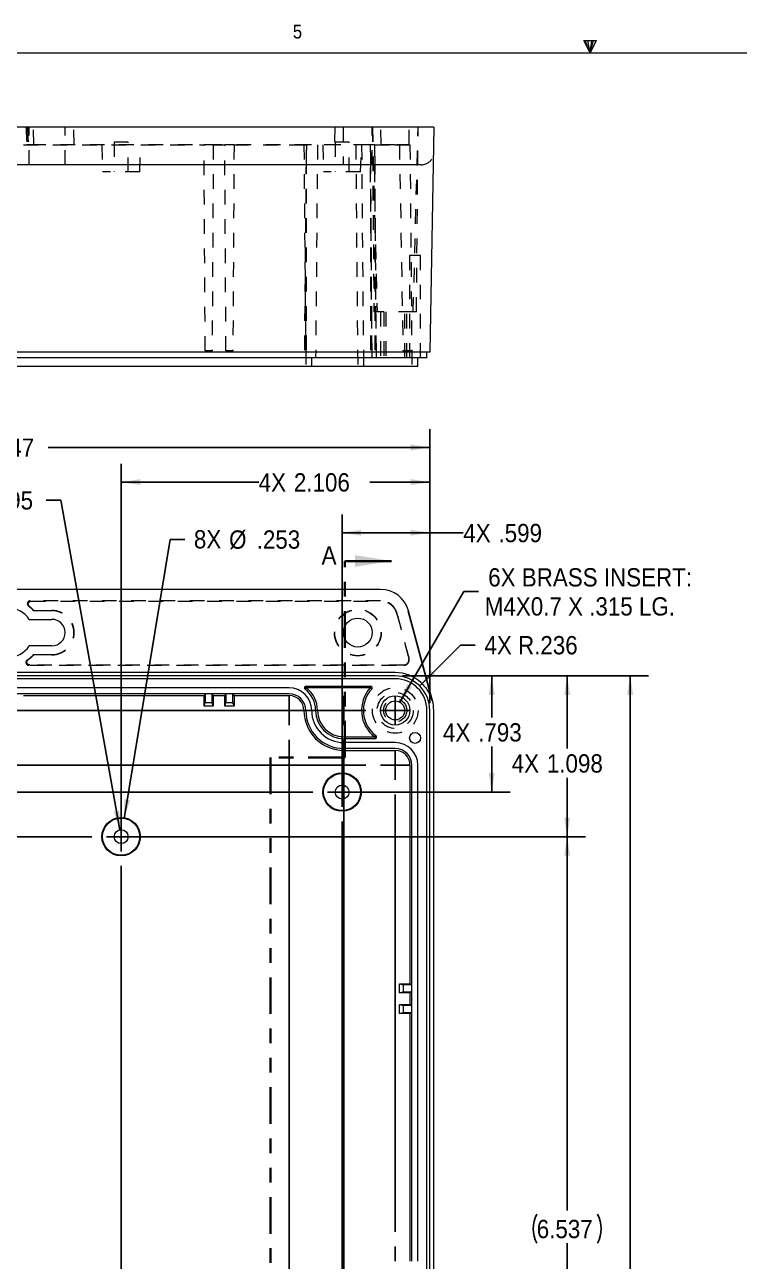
# Model space of a CAD drawing. Header units: inches. Extents: x 0.3 to 33.9, y 0.2 to 21.7.
# Drawn here: x 13.16 to 18.03, y 13.21 to 21.66 of the extents above; entities that cross this region are included whole.
import ezdxf

# ---------------------------------------------------------------- set-up
doc = ezdxf.new("R2010")
doc.units = ezdxf.units.IN
doc.header["$MEASUREMENT"] = 0
for name, pattern in [('SLD-Dashed', [0.075, 0.05, -0.025]), ('SLD-Phantom', [0.5, 0.25, -0.05, 0.05, -0.05, 0.05, -0.05]), ('SLD-Solid', [0])]:
    doc.linetypes.add(name, pattern=pattern)
doc.layers.add('SLD-0', color=7, linetype='SLD-Solid')
doc.styles.add('SLDTEXTSTYLE1', font='GOTHIC.TTF', dxfattribs={"width": 0.913})
doc.dimstyles.new('SLDDIMSTYLE1', dxfattribs={"dimtxt": 0.125, "dimasz": 0.13, "dimexe": 0, "dimexo": 0.0625, "dimgap": 0.03125, "dimtad": 0, "dimtih": 1, "dimtoh": 1, "dimdec": 3, "dimrnd": 1e-09, "dimzin": 12, "dimdsep": 46, "dimtxsty": 'SLDTEXTSTYLE1', "dimsah": 1, "dimcen": 0.09, "dimadec": 0, "dimazin": 3, "dimtfac": 1, "dimtdec": 3, "dimtofl": 0, "dimtmove": 0, "dimatfit": 3, "dimfxl": 0, "dimfrac": 2, "dimtolj": 1, "dimtzin": 12, "dimarcsym": 0})
doc.dimstyles.new('SLDDIMSTYLE2', dxfattribs={"dimtxt": 0.125, "dimasz": 0.13, "dimexe": 0, "dimexo": 0.0625, "dimgap": 0.03125, "dimtad": 0, "dimtih": 1, "dimtoh": 1, "dimdec": 3, "dimrnd": 1e-09, "dimzin": 12, "dimdsep": 46, "dimtxsty": 'SLDTEXTSTYLE1', "dimsah": 1, "dimcen": 0, "dimadec": 0, "dimazin": 3, "dimtfac": 1, "dimtdec": 3, "dimtofl": 0, "dimtmove": 0, "dimatfit": 3, "dimfxl": 0, "dimfrac": 2, "dimtolj": 1, "dimtzin": 12, "dimarcsym": 0})
doc.dimstyles.new('SLDDIMSTYLE6', dxfattribs={"dimtxt": 0.125, "dimasz": 0.13, "dimexe": 0, "dimexo": 0.0625, "dimgap": 0.03125, "dimtad": 0, "dimtih": 1, "dimtoh": 1, "dimdec": 3, "dimrnd": 1e-09, "dimzin": 12, "dimdsep": 46, "dimtxsty": 'SLDTEXTSTYLE1', "dimsah": 1, "dimcen": 0, "dimadec": 0, "dimazin": 3, "dimtfac": 1, "dimtdec": 3, "dimtofl": 0, "dimtmove": 0, "dimatfit": 3, "dimfxl": 0, "dimfrac": 2, "dimtolj": 1, "dimtzin": 12, "dimarcsym": 0})
doc.dimstyles.new('SLDDIMSTYLE7', dxfattribs={"dimtxt": 0.125, "dimasz": 0.13, "dimexe": 0, "dimexo": 0.0625, "dimgap": 0.03125, "dimtad": 0, "dimtih": 1, "dimtoh": 1, "dimdec": 0, "dimrnd": 1e-09, "dimzin": 12, "dimdsep": 46, "dimtxsty": 'SLDTEXTSTYLE1', "dimsah": 1, "dimcen": 0, "dimadec": 0, "dimazin": 3, "dimtfac": 1, "dimtdec": 3, "dimtofl": 0, "dimtmove": 0, "dimatfit": 3, "dimfxl": 0, "dimfrac": 2, "dimtolj": 1, "dimtzin": 12, "dimarcsym": 0})

# ---------------------------------------------------------------- blocks, each defined once
blk = doc.blocks.new('*D12')
at = {"layer": 'SLD-0'}
for p, q in [((15.7365, 17.2114), (17.4145, 17.2114)), ((17.2895, 17.2114), (17.2895, 12.9393)), ((17.2895, 8.4784), (17.2895, 12.7423)), ((15.7365, 8.4784), (17.4145, 8.4784))]:
    blk.add_line(p, q, dxfattribs=at)
for points in [[(17.2895, 17.2114), (17.2695, 17.0814), (17.3095, 17.0814)], [(17.2895, 8.4784), (17.3095, 8.6084), (17.2695, 8.6084)]]:
    blk.add_solid(points, dxfattribs=at)
at = {"layer": 'SLD-0', "insert": (17.0819, 12.9019), "char_height": 0.125, "attachment_point": 1, "style": 'SLDTEXTSTYLE1'}
blk.add_mtext('8.733', dxfattribs=at)
blk = doc.blocks.new('*D13')
at = {"layer": 'SLD-0'}
for p, q in [((10.1755, 17.0254), (10.1755, 18.8956)), ((15.9225, 17.0254), (15.9225, 18.8956)), ((10.1755, 18.7706), (12.7789, 18.7706)), ((15.9225, 18.7706), (13.319, 18.7706))]:
    blk.add_line(p, q, dxfattribs=at)
for points in [[(10.1755, 18.7706), (10.3055, 18.7506), (10.3055, 18.7906)], [(15.9225, 18.7706), (15.7925, 18.7906), (15.7925, 18.7506)]]:
    blk.add_solid(points, dxfattribs=at)
at = {"layer": 'SLD-0', "insert": (12.8414, 18.8317), "char_height": 0.125, "attachment_point": 1, "style": 'SLDTEXTSTYLE1'}
blk.add_mtext('5.747', dxfattribs=at)
blk = doc.blocks.new('*D14')
at = {"layer": 'SLD-0'}
for p, q in [((15.8533, 17.1423), (16.1328, 17.422)), ((16.1328, 17.422), (16.2328, 17.422))]:
    blk.add_line(p, q, dxfattribs=at)
blk.add_solid([(15.8533, 17.1423), (15.9593, 17.2202), (15.9311, 17.2484)], dxfattribs=at)
at = {"layer": 'SLD-0', "char_height": 0.125, "attachment_point": 1, "style": 'SLDTEXTSTYLE1'}
for s, insert in [('4X R', (16.2953, 17.4831)), ('.236', (16.6342, 17.4831))]:
    blk.add_mtext(s, dxfattribs=dict(at, insert=insert))
blk = doc.blocks.new('*D22')
at = {"layer": 'SLD-0'}
for p, q in [((13.837, 16.2382), (14.1505, 18.1433)), ((14.1505, 18.1433), (14.2505, 18.1433))]:
    blk.add_line(p, q, dxfattribs=at)
blk.add_solid([(13.837, 16.2382), (13.8779, 16.3633), (13.8384, 16.3697)], dxfattribs=at)
at = {"layer": 'SLD-0', "char_height": 0.125, "attachment_point": 1, "style": 'SLDTEXTSTYLE1'}
for s, insert in [('8X ', (14.313, 18.2063)), ('%%c', (14.5531, 18.2044)), ('.253', (14.7413, 18.2044))]:
    blk.add_mtext(s, dxfattribs=dict(at, insert=insert))
blk = doc.blocks.new('*D23')
at = {"layer": 'SLD-0'}
for p, q in [((13.4043, 18.4108), (13.3043, 18.4108)), ((13.8081, 16.1602), (13.4043, 18.4108))]:
    blk.add_line(p, q, dxfattribs=at)
blk.add_solid([(13.8081, 16.1602), (13.8048, 16.2916), (13.7655, 16.2846)], dxfattribs=at)
at = {"layer": 'SLD-0', "char_height": 0.125, "attachment_point": 1, "style": 'SLDTEXTSTYLE1'}
for s, insert in [('8X ', (12.4904, 18.4739)), ('%%c', (12.7305, 18.4719)), ('.095', (12.9187, 18.4719))]:
    blk.add_mtext(s, dxfattribs=dict(at, insert=insert))
blk = doc.blocks.new('*D25')
at = {"layer": 'SLD-0'}
for p, q in [((15.719, 17.0317), (16.1549, 17.7868)), ((16.1549, 17.7868), (16.2549, 17.7868))]:
    blk.add_line(p, q, dxfattribs=at)
blk.add_solid([(15.719, 17.0317), (15.8013, 17.1342), (15.7667, 17.1542)], dxfattribs=at)
at = {"layer": 'SLD-0', "char_height": 0.125, "attachment_point": 1, "style": 'SLDTEXTSTYLE1'}
for s, insert in [('6X BRASS INSERT:', (16.3208, 17.9464, 0.7249)), (' M4X0.7 X .315 LG.', (16.2549, 17.748, 0.7249))]:
    blk.add_mtext(s, dxfattribs=dict(at, insert=insert))
blk = doc.blocks.new('*D26')
at = {"layer": 'SLD-0'}
for p, q in [((15.7365, 17.2114), (16.9847, 17.2114)), ((16.8597, 17.2114), (16.8597, 16.7148)), ((16.8597, 16.1134), (16.8597, 16.5163)), ((13.8665, 16.1134), (16.9847, 16.1134))]:
    blk.add_line(p, q, dxfattribs=at)
for points in [[(16.8597, 17.2114), (16.8397, 17.0814), (16.8797, 17.0814)], [(16.8597, 16.1134), (16.8797, 16.2434), (16.8397, 16.2434)]]:
    blk.add_solid(points, dxfattribs=at)
at = {"layer": 'SLD-0', "char_height": 0.125, "attachment_point": 1, "style": 'SLDTEXTSTYLE1'}
for s, insert in [('4X ', (16.481, 16.676, -0.6901)), ('1.098', (16.7211, 16.676, -0.6901))]:
    blk.add_mtext(s, dxfattribs=dict(at, insert=insert))
blk = doc.blocks.new('*D27')
at = {"layer": 'SLD-0'}
for p, q in [((13.8165, 16.1634), (13.8165, 18.6593)), ((15.9225, 17.0254), (15.9225, 18.6593)), ((13.8165, 18.5343), (14.7549, 18.5343)), ((15.9225, 18.5343), (15.5122, 18.5343))]:
    blk.add_line(p, q, dxfattribs=at)
for points in [[(13.8165, 18.5343), (13.9465, 18.5143), (13.9465, 18.5543)], [(15.9225, 18.5343), (15.7925, 18.5543), (15.7925, 18.5143)]]:
    blk.add_solid(points, dxfattribs=at)
at = {"layer": 'SLD-0', "char_height": 0.125, "attachment_point": 1, "style": 'SLDTEXTSTYLE1'}
for s, insert in [('4X ', (14.7549, 18.5948, -0.6901)), ('2.106', (14.995, 18.5948, -0.6901))]:
    blk.add_mtext(s, dxfattribs=dict(at, insert=insert))
blk = doc.blocks.new('*D29')
at = {"layer": 'SLD-0'}
for p, q in [((13.8665, 16.1134), (16.9847, 16.1134)), ((16.8597, 16.1134), (16.8597, 13.5618)), ((16.8597, 9.5764), (16.8597, 13.3379)), ((13.8665, 9.5764), (16.9847, 9.5764))]:
    blk.add_line(p, q, dxfattribs=at)
for centre, start, end in [((16.8503, 13.4372), 153.43495, 206.56505), ((16.869, 13.4372), 333.43495, 26.56505)]:
    blk.add_arc(centre, 0.2219, start, end, dxfattribs=at)
for points in [[(16.8597, 16.1134), (16.8397, 15.9834), (16.8797, 15.9834)], [(16.8597, 9.5764), (16.8797, 9.7064), (16.8397, 9.7064)]]:
    blk.add_solid(points, dxfattribs=at)
at = {"layer": 'SLD-0', "insert": (16.6519, 13.4976, -0.6901), "char_height": 0.125, "attachment_point": 1, "style": 'SLDTEXTSTYLE1'}
blk.add_mtext('6.537', dxfattribs=at)
blk = doc.blocks.new('*D30')
at = {"layer": 'SLD-0'}
for p, q in [((15.7365, 17.2114), (16.4696, 17.2114)), ((16.3446, 17.2114), (16.3446, 16.9268)), ((16.3446, 16.4182), (16.3446, 16.7284)), ((15.374, 16.4182), (16.4696, 16.4182))]:
    blk.add_line(p, q, dxfattribs=at)
for points in [[(16.3446, 17.2114), (16.3246, 17.0814), (16.3646, 17.0814)], [(16.3446, 16.4182), (16.3646, 16.5482), (16.3246, 16.5482)]]:
    blk.add_solid(points, dxfattribs=at)
at = {"layer": 'SLD-0', "char_height": 0.125, "attachment_point": 1, "style": 'SLDTEXTSTYLE1'}
for s, insert in [('4X ', (16.0121, 16.8881, -0.6901)), ('.793', (16.2523, 16.8881, -0.6901))]:
    blk.add_mtext(s, dxfattribs=dict(at, insert=insert))
blk = doc.blocks.new('*D31')
at = {"layer": 'SLD-0'}
for p, q in [((15.324, 16.4682), (15.324, 18.3133)), ((15.9225, 17.0254), (15.9225, 18.3133)), ((15.324, 18.1883), (15.9225, 18.1883)), ((15.9225, 18.1883), (16.1509, 18.1883))]:
    blk.add_line(p, q, dxfattribs=at)
for points in [[(15.324, 18.1883), (15.454, 18.1683), (15.454, 18.2083)], [(15.9225, 18.1883), (15.7925, 18.2083), (15.7925, 18.1683)]]:
    blk.add_solid(points, dxfattribs=at)
at = {"layer": 'SLD-0', "char_height": 0.125, "attachment_point": 1, "style": 'SLDTEXTSTYLE1'}
for s, insert in [('4X ', (16.1509, 18.2488, -0.6901)), ('.599', (16.391, 18.2488, -0.6901))]:
    blk.add_mtext(s, dxfattribs=dict(at, insert=insert))
blk = doc.blocks.new('SW_CENTERMARKSYMBOL_0')
at = {"layer": 'SLD-0', "color": 0}
for p, q in [((5.275, 0), (5.275, 0.1)), ((0.2, 0), (5.075, 0)), ((5.275, 0), (5.175, 0)), ((5.275, 0), (5.275, -0.1)), ((5.275, 0), (5.375, 0)), ((3.405, -0.862), (3.405, -0.762)), ((2.07, -0.862), (3.205, -0.862)), ((3.405, -0.862), (3.305, -0.862)), ((3.405, -0.862), (3.405, -0.962)), ((3.405, -0.862), (3.505, -0.862)), ((3.405, -1.062), (3.405, -7.199))]:
    blk.add_line(p, q, dxfattribs=at)
blk = doc.blocks.new('SW_CENTERMARKSYMBOL_1')
at = {"layer": 'SLD-0', "color": 0}
for p, q in [((4.551, 0), (4.551, 0.1)), ((4.925, 0), (4.925, 0.1)), ((5.275, 0), (5.275, 0.1)), ((0.924, 0), (4.351, 0)), ((4.551, 0), (4.451, 0)), ((4.551, 0), (4.651, 0)), ((4.551, 0), (4.551, -0.1)), ((4.925, 0), (4.825, 0)), ((4.925, 0), (5.025, 0)), ((4.925, 0), (4.925, -0.1)), ((5.275, 0), (5.175, 0)), ((5.275, 0), (5.375, 0)), ((5.275, 0), (5.275, -0.1)), ((4.551, -0.2), (4.551, -8.061)), ((4.925, -0.2), (4.925, -8.061)), ((5.275, -0.374), (5.275, -0.274)), ((0.2, -0.374), (5.075, -0.374)), ((5.275, -0.374), (5.175, -0.374)), ((5.275, -0.374), (5.375, -0.374)), ((5.275, -0.374), (5.275, -0.474)), ((4.9125, -0.55725), (4.9125, -0.45725)), ((0.5625, -0.55725), (4.7125, -0.55725)), ((4.9125, -0.55725), (4.8125, -0.55725)), ((4.9125, -0.55725), (5.0125, -0.55725)), ((4.9125, -0.55725), (4.9125, -0.65725)), ((5.275, -0.574), (5.275, -3.5605)), ((4.9125, -0.75725), (4.9125, -7.50375)), ((5.275, -3.7605), (5.275, -3.6605))]:
    blk.add_line(p, q, dxfattribs=at)

msp = doc.modelspace()

# ---------------------------------------------------------------- linework, layer by layer
at = {"color": 7, "linetype": 'SLD-Solid', "lineweight": 0}
for p, q in [((16.97385, 21.54959), (17.05994, 21.54959)), ((17.01583, 21.46397), (16.97385, 21.54959)), ((17.01583, 21.46397), (16.98202, 21.54959)), ((17.01583, 21.46397), (17.0015, 21.54959)), ((17.01583, 21.46397), (17.02877, 21.54959)), ((17.01583, 21.46397), (17.0389, 21.54959)), ((17.01583, 21.46397), (17.05994, 21.54959)), ((0.51583, 21.46397), (33.51583, 21.46397))]:
    msp.add_line(p, q, dxfattribs=at)
at = {"color": 7, "linetype": 'SLD-Solid', "lineweight": 15}
for p, q in [((15.58603, 20.95618), (10.51195, 20.95618)), ((15.77618, 20.95618), (15.58603, 20.95618)), ((15.94033, 20.95618), (15.77618, 20.95618)), ((15.94928, 20.95618), (15.92249, 19.42118)), ((15.94928, 20.95618), (15.94033, 20.95618)), ((15.58603, 20.70027), (10.51195, 20.70027)), ((15.73449, 20.70027), (15.58603, 20.70027)), ((15.86345, 20.70027), (15.73449, 20.70027)), ((15.68649, 19.42118), (10.41149, 19.42118)), ((15.92249, 19.42118), (15.68649, 19.42118)), ((15.90281, 19.38181), (15.90281, 19.42118)), ((15.68649, 19.38181), (10.41149, 19.38181)), ((15.11649, 19.32275), (15.11649, 19.38181)), ((15.90281, 19.38181), (15.68649, 19.38181)), ((15.84049, 19.32275), (15.84049, 19.38181)), ((14.96249, 19.32275), (11.13549, 19.32275)), ((15.11649, 19.32275), (14.96249, 19.32275)), ((15.33649, 19.32275), (15.11649, 19.32275)), ((15.68649, 19.32275), (15.33649, 19.32275)), ((15.84049, 19.32275), (15.68649, 19.32275)), ((15.58603, 17.80196), (10.51195, 17.80196)), ((15.77251, 17.65507), (15.93667, 17.04244)), ((15.94033, 17.04342), (15.77618, 17.65605)), ((13.18969, 17.59723), (13.34427, 17.59723)), ((13.34427, 17.41613), (13.18969, 17.41613)), ((15.68649, 17.23373), (10.41149, 17.23373)), ((15.68649, 17.21141), (10.41149, 17.21141)), ((15.68649, 17.19172), (10.41149, 17.19172)), ((15.07826, 17.12959), (15.07826, 17.14141)), ((15.07826, 17.14141), (15.51743, 17.14141)), ((15.51743, 17.12959), (15.51743, 17.14141)), ((14.96249, 17.12941), (11.13549, 17.12941)), ((14.96249, 17.08941), (11.13549, 17.08941)), ((13.15109, 17.0762), (14.38239, 17.0762)), ((14.39025, 17.08847), (14.38239, 17.0762)), ((14.38239, 17.00392), (14.38239, 17.0762)), ((14.43725, 17.08847), (14.39025, 17.08847)), ((14.39025, 17.08847), (14.39025, 17.02847)), ((14.4451, 17.0762), (14.43725, 17.08847)), ((14.43725, 17.02847), (14.43725, 17.08847)), ((14.4451, 17.0762), (14.52388, 17.0762)), ((14.4451, 17.0762), (14.4451, 17.00392)), ((14.53174, 17.08847), (14.52388, 17.0762)), ((14.52388, 17.00392), (14.52388, 17.0762)), ((14.57874, 17.08847), (14.53174, 17.08847)), ((14.53174, 17.08847), (14.53174, 17.02847)), ((14.58659, 17.0762), (14.57874, 17.08847)), ((14.57874, 17.02847), (14.57874, 17.08847)), ((14.58659, 17.0762), (14.96249, 17.0762)), ((14.58659, 17.0762), (14.58659, 17.00392)), ((15.07826, 17.12959), (15.07117, 17.12015)), ((15.51545, 17.12871), (15.08087, 17.12871)), ((15.51545, 17.12871), (15.51743, 17.12959)), ((15.51743, 17.12959), (15.52616, 17.12164)), ((14.38239, 17.00392), (14.39025, 17.02847)), ((14.4451, 17.00392), (14.38239, 17.00392)), ((14.39025, 17.02847), (14.43725, 17.02847)), ((14.4451, 17.00392), (14.43725, 17.02847)), ((14.52388, 17.00392), (14.53174, 17.02847)), ((14.58659, 17.00392), (14.52388, 17.00392)), ((14.53174, 17.02847), (14.57874, 17.02847)), ((14.58659, 17.00392), (14.57874, 17.02847)), ((15.90281, 8.71441), (15.90281, 16.97541)), ((15.92249, 8.71441), (15.92249, 16.97541)), ((15.94928, 8.71441), (15.94928, 16.97541)), ((15.54676, 16.79422), (15.55397, 16.80357)), ((15.33649, 16.7951), (15.5442, 16.7951)), ((15.54676, 16.78241), (15.33649, 16.78241)), ((15.68649, 16.75541), (15.33649, 16.75541)), ((15.68649, 16.71541), (15.33649, 16.71541)), ((15.54676, 16.79422), (15.54676, 16.78241)), ((15.33649, 16.7022), (15.68649, 16.7022)), ((15.78728, 16.60141), (15.78728, 15.1095)), ((15.80049, 13.21491), (15.80049, 16.60141)), ((15.84049, 13.21491), (15.84049, 16.60141)), ((15.71501, 15.1095), (15.73956, 15.10165)), ((15.71501, 15.04679), (15.71501, 15.1095)), ((15.71501, 15.1095), (15.78728, 15.1095)), ((15.71501, 15.04679), (15.73956, 15.05465)), ((15.78728, 15.04679), (15.71501, 15.04679)), ((15.73956, 15.10165), (15.73956, 15.05465)), ((15.79956, 15.10165), (15.73956, 15.10165)), ((15.73956, 15.05465), (15.79956, 15.05465)), ((15.79956, 15.10165), (15.78728, 15.1095)), ((15.78728, 15.04679), (15.79956, 15.05465)), ((15.78728, 15.04679), (15.78728, 14.96802)), ((15.79956, 15.05465), (15.79956, 15.10165)), ((15.71501, 14.96802), (15.73956, 14.96016)), ((15.71501, 14.90531), (15.71501, 14.96802)), ((15.71501, 14.96802), (15.78728, 14.96802)), ((15.73956, 14.96016), (15.73956, 14.91316)), ((15.79956, 14.96016), (15.73956, 14.96016)), ((15.79956, 14.96016), (15.78728, 14.96802)), ((15.79956, 14.91316), (15.79956, 14.96016)), ((15.71501, 14.90531), (15.73956, 14.91316)), ((15.78728, 14.90531), (15.71501, 14.90531)), ((15.73956, 14.91316), (15.79956, 14.91316)), ((15.78728, 14.90531), (15.79956, 14.91316)), ((15.78728, 14.90531), (15.78728, 13.21491))]:
    msp.add_line(p, q, dxfattribs=at)
at = {"color": 7, "linetype": 'SLD-Dashed', "lineweight": 0}
for p, q in [((13.18969, 20.70027), (13.18969, 20.95618)), ((13.21982, 20.83807), (13.21889, 20.95618)), ((13.43482, 20.70027), (13.43482, 20.95618)), ((13.49593, 20.83807), (13.49387, 20.95618)), ((15.2734, 20.95618), (15.27134, 20.83807)), ((15.33246, 20.95618), (15.33246, 20.70027)), ((15.52931, 20.70027), (15.52931, 20.95618)), ((15.53049, 20.95618), (15.56347, 19.69681)), ((15.53049, 20.95618), (15.54148, 19.69681)), ((15.59042, 20.83807), (15.58836, 20.95618)), ((15.78056, 20.83807), (15.78262, 20.95618)), ((15.80951, 19.69681), (15.84249, 20.95618)), ((15.8315, 19.69681), (15.84249, 20.95618)), ((13.86399, 20.85414), (13.76899, 20.85414)), ((13.76899, 20.85414), (13.76899, 20.65114)), ((13.86399, 20.65114), (13.86399, 20.85414)), ((15.37149, 20.85414), (15.27649, 20.85414)), ((15.27649, 20.85414), (15.27649, 20.65114)), ((15.37149, 20.65114), (15.37149, 20.85414)), ((13.15109, 20.83618), (14.38239, 20.83618)), ((13.18251, 20.83807), (13.18201, 20.83807)), ((13.20268, 20.83807), (15.58603, 20.83807)), ((13.68515, 20.83618), (13.68999, 20.65114)), ((13.94299, 20.65114), (13.94784, 20.83618)), ((14.39025, 19.42975), (14.38239, 20.83618)), ((14.4451, 20.83618), (14.38239, 20.83618)), ((14.4451, 20.83618), (14.43725, 19.42975)), ((14.4451, 20.83618), (14.52388, 20.83618)), ((14.53174, 19.42975), (14.52388, 20.83618)), ((14.58659, 20.83618), (14.52388, 20.83618)), ((14.58659, 20.83618), (14.57874, 19.42975)), ((14.58659, 20.83618), (14.96249, 20.83618)), ((14.96249, 20.83618), (15.06328, 20.83618)), ((15.06328, 20.83618), (15.07649, 19.32275)), ((15.06328, 20.83618), (15.08087, 20.83618)), ((15.51545, 20.83618), (15.08087, 20.83618)), ((15.15618, 20.83618), (15.14349, 19.38181)), ((15.19265, 20.83618), (15.19749, 20.65114)), ((15.41728, 20.83618), (15.43049, 19.32275)), ((15.45049, 20.65114), (15.45534, 20.83618)), ((15.4568, 20.83618), (15.46949, 19.38181)), ((15.5442, 20.83618), (15.51545, 20.83618)), ((15.51545, 20.83618), (15.51743, 20.73522)), ((15.5442, 20.83618), (15.68649, 20.83618)), ((15.58603, 20.83807), (15.69813, 20.83807)), ((15.68649, 20.83618), (15.78728, 20.83618)), ((15.69813, 20.83807), (15.77929, 20.83807)), ((15.71501, 20.83618), (15.73956, 19.42975)), ((15.78056, 20.83807), (15.77929, 20.83807)), ((15.78728, 20.83618), (15.80049, 19.32275)), ((15.07826, 20.73522), (15.06645, 19.38181)), ((15.07826, 20.73522), (15.07117, 19.38181)), ((15.07826, 20.73522), (15.07826, 19.38181)), ((15.51743, 20.73522), (15.52616, 19.38181)), ((15.51743, 20.73522), (15.51743, 19.38181)), ((15.52925, 19.38181), (15.51743, 20.73522)), ((15.54676, 20.73522), (15.55397, 19.38181)), ((15.54676, 20.73522), (15.54676, 19.38181)), ((15.55857, 19.38181), (15.54676, 20.73522)), ((13.94299, 20.65114), (13.68999, 20.65114)), ((15.45049, 20.65114), (15.19749, 20.65114)), ((15.85949, 20.08181), (15.78449, 20.08181)), ((15.78449, 20.08181), (15.78449, 19.38181)), ((15.85949, 19.38181), (15.85949, 20.08181)), ((15.56347, 19.69681), (15.54148, 19.69681)), ((15.80951, 19.69681), (15.56347, 19.69681)), ((15.58649, 19.69681), (15.58649, 19.38181)), ((15.58649, 19.69681), (15.58649, 19.38181)), ((15.60775, 19.69681), (15.60775, 19.38181)), ((15.62153, 19.69681), (15.62153, 19.38181)), ((15.75145, 19.38181), (15.75145, 19.69681)), ((15.76523, 19.38181), (15.76523, 19.69681)), ((15.78649, 19.38181), (15.78649, 19.69681)), ((15.78649, 19.38181), (15.78649, 19.69681)), ((15.8315, 19.69681), (15.80951, 19.69681)), ((14.43725, 19.42975), (14.39025, 19.42975)), ((14.57874, 19.42975), (14.53174, 19.42975)), ((15.79956, 19.42975), (15.73956, 19.42975)), ((15.47049, 19.38181), (15.47049, 19.32275)), ((15.58603, 17.72322), (13.19662, 17.72322)), ((13.20268, 17.72115), (15.58603, 17.72115)), ((13.21982, 17.65835), (13.21889, 17.65629)), ((13.34427, 17.65629), (13.21889, 17.65629)), ((13.21982, 17.65835), (13.34427, 17.65835)), ((15.69813, 17.63514), (15.77929, 17.33224)), ((15.78128, 17.33278), (15.70012, 17.63568)), ((13.21982, 17.35501), (13.21889, 17.35707)), ((13.21889, 17.35707), (13.34427, 17.35707)), ((13.34427, 17.35501), (13.21982, 17.35501)), ((15.74325, 17.28322), (13.1869, 17.28322)), ((13.19347, 17.28528), (15.74325, 17.28528))]:
    msp.add_line(p, q, dxfattribs=at)
at = {"color": 7, "linetype": 'SLD-Phantom', "lineweight": 30}
for p, q in [((15.34164, 16.65323), (15.34164, 17.99536)), ((15.34164, 16.65323), (14.83499, 16.65323)), ((14.83499, 16.65323), (14.83499, 7.62439))]:
    msp.add_line(p, q, dxfattribs=at)
at = {"color": 7, "linetype": 'SLD-Solid', "lineweight": 30}
msp.add_line((15.34164, 17.99536), (15.66169, 17.99536), dxfattribs=at)
at = {"color": 7, "linetype": 'SLD-Dashed', "lineweight": 0}
for centre, radius in [((15.43088, 17.50668), 0.15954), ((15.43088, 17.50668), 0.15748), ((15.68649, 16.97541), 0.156), ((15.68649, 16.97541), 0.12302), ((15.68649, 16.97541), 0.07874)]:
    msp.add_circle(centre, radius, dxfattribs=at)
at = {"color": 7, "linetype": 'SLD-Solid', "lineweight": 15}
for centre, radius in [((15.43088, 17.50668), 0.09843), ((15.68649, 16.97541), 0.1), ((15.68649, 16.97541), 0.06496), ((15.82199, 16.78775), 0.0375), ((15.32399, 16.41816), 0.13135), ((15.32399, 16.41816), 0.1265), ((15.32399, 16.41816), 0.0475), ((13.81649, 16.11341), 0.13135), ((13.81649, 16.11341), 0.1265), ((13.81649, 16.11341), 0.0475)]:
    msp.add_circle(centre, radius, dxfattribs=at)
for centre, radius, start, end in [((15.58603, 17.60511), 0.19685, 15, 90), ((13.04899, 17.50668), 0.16732, 32.763762, 147.236238), ((13.34427, 17.50668), 0.09055, 270, 90), ((13.04899, 17.50668), 0.16732, 212.763762, 327.236238), ((15.68649, 16.97541), 0.25833, 46.763003, 90), ((15.07826, 17.12959), 0.01181, 90, 233.100475), ((15.51743, 17.12959), 0.01181, 317.633508, 90), ((15.68649, 16.97541), 0.236, 0, 90), ((15.68649, 16.97541), 0.21631, 0, 90), ((14.96249, 16.97541), 0.154, 0, 90), ((14.96249, 16.97541), 0.114, 0, 90), ((14.96249, 16.97541), 0.10079, 0, 90), ((14.96249, 16.97541), 0.181, 0, 53.100475), ((14.96249, 16.97541), 0.19369, 0, 52.326206), ((15.68649, 16.97541), 0.22969, 138.12947, 231.720521), ((15.68649, 16.97541), 0.217, 137.633508, 232.360771), ((15.33649, 16.97541), 0.27321, 180, 270), ((15.33649, 16.97541), 0.26, 180, 270), ((15.33649, 16.97541), 0.22, 180, 270), ((15.33649, 16.97541), 0.193, 180, 270), ((15.33649, 16.97541), 0.18031, 180, 270), ((15.68649, 16.97541), 0.26279, 0, 15), ((15.54676, 16.79422), 0.01181, 270, 52.360771), ((15.68649, 16.60141), 0.154, 0, 90), ((15.68649, 16.60141), 0.114, 0, 90), ((15.68649, 16.60141), 0.10079, 0, 90)]:
    msp.add_arc(centre, radius, start, end, dxfattribs=at)
at = {"color": 7, "linetype": 'SLD-Dashed', "lineweight": 0}
for centre, radius, start, end in [((13.04899, 17.50668), 0.22638, 41.366225, 53.132197), ((13.04899, 17.50668), 0.22844, 41.600302, 51.726755), ((13.34427, 17.50668), 0.15167, 270, 90), ((13.34427, 17.50668), 0.14961, 270, 90), ((15.58603, 17.60511), 0.11811, 15, 90), ((15.58603, 17.60511), 0.11605, 15, 90), ((13.04899, 17.50668), 0.22638, 304.087536, 318.633775), ((13.04899, 17.50668), 0.22844, 305.610697, 318.399698), ((15.74325, 17.32259), 0.03937, 270, 15), ((15.74325, 17.32259), 0.03731, 270, 15)]:
    msp.add_arc(centre, radius, start, end, dxfattribs=at)
for points, knots in [([(13.16731, 20.95618), (13.16945, 20.91895), (13.1717, 20.87959), (13.17378, 20.84021), (13.17389, 20.83807)], [0, 0, 0, 0, 0.9457273, 1, 1, 1, 1]), ([(13.17696, 20.95618), (13.17793, 20.93786), (13.18004, 20.89849), (13.18198, 20.85912), (13.18301, 20.83807)], [0, 0, 0, 0, 0.4654079, 1, 1, 1, 1]), ([(13.17383, 20.83807), (13.17383, 20.83807), (13.17384, 20.83807), (13.17449, 20.83807), (13.17567, 20.83807), (13.1774, 20.83807), (13.1795, 20.83807), (13.18119, 20.83807), (13.18201, 20.83807)], [0, 0, 0, 0, 0.1228688, 0.3002143, 0.4775611, 0.6551156, 0.8326713, 1, 1, 1, 1]), ([(13.18305, 20.83807), (13.18305, 20.83807), (13.18304, 20.83807), (13.18367, 20.83807), (13.18483, 20.83807), (13.18653, 20.83807), (13.18867, 20.83807), (13.19122, 20.83807), (13.19408, 20.83807), (13.1972, 20.83807), (13.2001, 20.83807), (13.20194, 20.83807), (13.20268, 20.83807)], [0, 0, 0, 0, 0.0699408, 0.1772574, 0.284574, 0.3918228, 0.4990719, 0.6063505, 0.7136298, 0.8210229, 0.9284167, 1, 1, 1, 1]), ([(13.19662, 17.72322), (13.19248, 17.72322), (13.18845, 17.72191), (13.18178, 17.71712), (13.17924, 17.71365), (13.17664, 17.7059), (13.1766, 17.70158), (13.17904, 17.69379), (13.1815, 17.69027), (13.18481, 17.68779)], [0, 0, 0, 0, 0.25, 0.25, 0.5, 0.5, 0.75, 0.75, 1, 1, 1, 1]), ([(13.19049, 17.68602), (13.18727, 17.68856), (13.18493, 17.69204), (13.18264, 17.69984), (13.18275, 17.70409), (13.18539, 17.71174), (13.18796, 17.71516), (13.19454, 17.71985), (13.19858, 17.72115), (13.20268, 17.72115)], [0, 0, 0, 0, 0.25, 0.25, 0.5, 0.5, 0.75, 0.75, 1, 1, 1, 1]), ([(13.17587, 17.3192), (13.17237, 17.31684), (13.16973, 17.31341), (13.16693, 17.30551), (13.16684, 17.30113), (13.16928, 17.29315), (13.17182, 17.28956), (13.17852, 17.2846), (13.18268, 17.28322), (13.1869, 17.28322)], [0, 0, 0, 0, 0.25, 0.25, 0.5, 0.5, 0.75, 0.75, 1, 1, 1, 1]), ([(13.19347, 17.28528), (13.18929, 17.28528), (13.18522, 17.28661), (13.17852, 17.29148), (13.17598, 17.29499), (13.17345, 17.30285), (13.17347, 17.30721), (13.17605, 17.31503), (13.17861, 17.31853), (13.18201, 17.32096)], [0, 0, 0, 0, 0.25, 0.25, 0.5, 0.5, 0.75, 0.75, 1, 1, 1, 1])]:
    msp.add_open_spline(points, degree=3, knots=knots, dxfattribs=at)
for points in [[(15.08087, 20.83618), (15.08001, 20.80253), (15.07914, 20.76887), (15.07826, 20.73522)], [(15.5442, 20.83618), (15.54504, 20.80253), (15.5459, 20.76887), (15.54676, 20.73522)]]:
    msp.add_open_spline(points, degree=3, dxfattribs=at)
at = {"color": 7, "linetype": 'SLD-Solid', "lineweight": 15}
for points in [[(15.86345, 20.70027), (15.87263, 20.70027), (15.88098, 20.70186), (15.89625, 20.70666), (15.90319, 20.70993), (15.91533, 20.71724), (15.92061, 20.72132), (15.92745, 20.72775), (15.92955, 20.72995), (15.93338, 20.73442), (15.93513, 20.7367), (15.93667, 20.73896)], [(15.86345, 17.1636), (15.87263, 17.15497), (15.88098, 17.14591), (15.89625, 17.12686), (15.90319, 17.11684), (15.91533, 17.09648), (15.92061, 17.08607), (15.92745, 17.07003), (15.92955, 17.06461), (15.93338, 17.05363), (15.93513, 17.04802), (15.93667, 17.04244)]]:
    msp.add_open_spline(points, degree=3, knots=[0, 0, 0, 0, 0.25, 0.25, 0.5, 0.5, 0.75, 0.75, 0.875, 0.875, 1, 1, 1, 1], dxfattribs=at)
for points in [[(15.08087, 17.12871), (15.08001, 17.12901), (15.07914, 17.1293), (15.07826, 17.12959)], [(15.5442, 16.7951), (15.54504, 16.7948), (15.5459, 16.79451), (15.54676, 16.79422)]]:
    msp.add_open_spline(points, degree=3, dxfattribs=at)
at = {"color": 7, "linetype": 'SLD-Solid', "lineweight": 30}
msp.add_solid([(15.66169, 17.99536), (15.41169, 18.03536), (15.41169, 17.95536)], dxfattribs=at)

# ---------------------------------------------------------------- block references
at = {"layer": 'SLD-0'}
for name in ['SW_CENTERMARKSYMBOL_0', 'SW_CENTERMARKSYMBOL_1']:
    msp.add_blockref(name, (10.41149, 16.97541), dxfattribs=at)

# ---------------------------------------------------------------- texts
at = {"color": 7, "linetype": 'Continuous', "lineweight": 0, "insert": (14.98769, 21.65645), "char_height": 0.09375, "attachment_point": 1, "style": 'SLDTEXTSTYLE1'}
msp.add_mtext('5', dxfattribs=at)
at = {"color": 7, "linetype": 'Continuous', "insert": (15.1842, 18.09651), "char_height": 0.125, "attachment_point": 1, "style": 'SLDTEXTSTYLE1'}
msp.add_mtext('A', dxfattribs=at)

# ---------------------------------------------------------------- dimensions: what is measured, and where the dimension line sits
at = {"layer": 'SLD-0'}
dim = msp.add_linear_dim(base=(10.17549, 18.77055), p1=(15.92249, 16.97541), p2=(10.17549, 16.97541), dimstyle='SLDDIMSTYLE1', dxfattribs=at)
dim.commit()
dim.dimension.update_dxf_attribs({"geometry": '*D13', "text_midpoint": (13.04899, 18.77055), "dimtype": 160})
for base, p1, p2, picture, middle in [((15.92249, 18.53433), (13.81649, 16.11341), (15.92249, 16.97541), '*D27', (15.13351, 18.53433)), ((15.9224910085, 18.1883069868), (15.3239910085, 16.4181552818), (15.9224910085, 16.9754052818), '*D31', (16.4833257269, 18.1883069868))]:
    dim = msp.add_linear_dim(base=base, p1=p1, p2=p2, text='4X <>', dimstyle='SLDDIMSTYLE1', dxfattribs=at)
    dim.commit()
    dim.dimension.update_dxf_attribs({"geometry": picture, "text_midpoint": middle, "dimtype": 160})
for p1, p2, picture, middle in [((13.82488, 16.06665), (13.8081, 16.16016), '*D23', (12.86611, 18.4108)), ((13.79595, 15.98858), (13.83703, 16.23823), '*D22', (14.68872, 18.14329))]:
    dim = msp.add_diameter_dim_2p(p1=p1, p2=p2, text='8X <>', dimstyle='SLDDIMSTYLE6', dxfattribs=at)
    dim.commit()
    dim.dimension.update_dxf_attribs({"geometry": picture, "text_midpoint": middle, "dimtype": 163})
dim = msp.add_diameter_dim_2p(p1=(15.65401, 16.91915), p2=(15.71897, 17.03166), text='6X BRASS INSERT:\\PM4X0.7 X .315 LG.\\P', dimstyle='SLDDIMSTYLE7', override={"dimpost": '<>'}, dxfattribs=at)
dim.commit()
dim.dimension.update_dxf_attribs({"geometry": '*D25', "text_midpoint": (16.98287, 17.78675), "dimtype": 163})
dim = msp.add_radius_dim(center=(15.68649, 16.97541), mpoint=(15.85331, 17.14234), text='4X <>', dimstyle='SLDDIMSTYLE2', dxfattribs=at)
dim.commit()
dim.dimension.update_dxf_attribs({"geometry": '*D14', "text_midpoint": (16.6263, 17.42199), "dimtype": 164})
for base, p1, p2, text, picture, middle in [((16.85967, 17.21141), (13.81649, 16.11341), (15.68649, 17.21141), '4X <>', '*D26', (16.85967, 16.61555)), ((16.34461, 17.21141), (15.32399, 16.41816), (15.68649, 17.21141), '4X <>', '*D30', (16.34461, 16.82763)), ((16.85967, 9.57641), (13.81649, 16.11341), (13.81649, 9.57641), '(<>)', '*D29', (16.85967, 13.44985))]:
    dim = msp.add_linear_dim(base=base, p1=p1, p2=p2, angle=90, text=text, dimstyle='SLDDIMSTYLE1', dxfattribs=at)
    dim.commit()
    dim.dimension.update_dxf_attribs({"geometry": picture, "text_midpoint": middle, "dimtype": 160})
dim = msp.add_linear_dim(base=(17.28949, 8.47841), p1=(15.68649, 17.21141), p2=(15.68649, 8.47841), angle=90, dimstyle='SLDDIMSTYLE1', dxfattribs=at)
dim.commit()
dim.dimension.update_dxf_attribs({"geometry": '*D12', "text_midpoint": (17.28949, 12.84079), "dimtype": 160})

doc.saveas('drawing.dxf')
